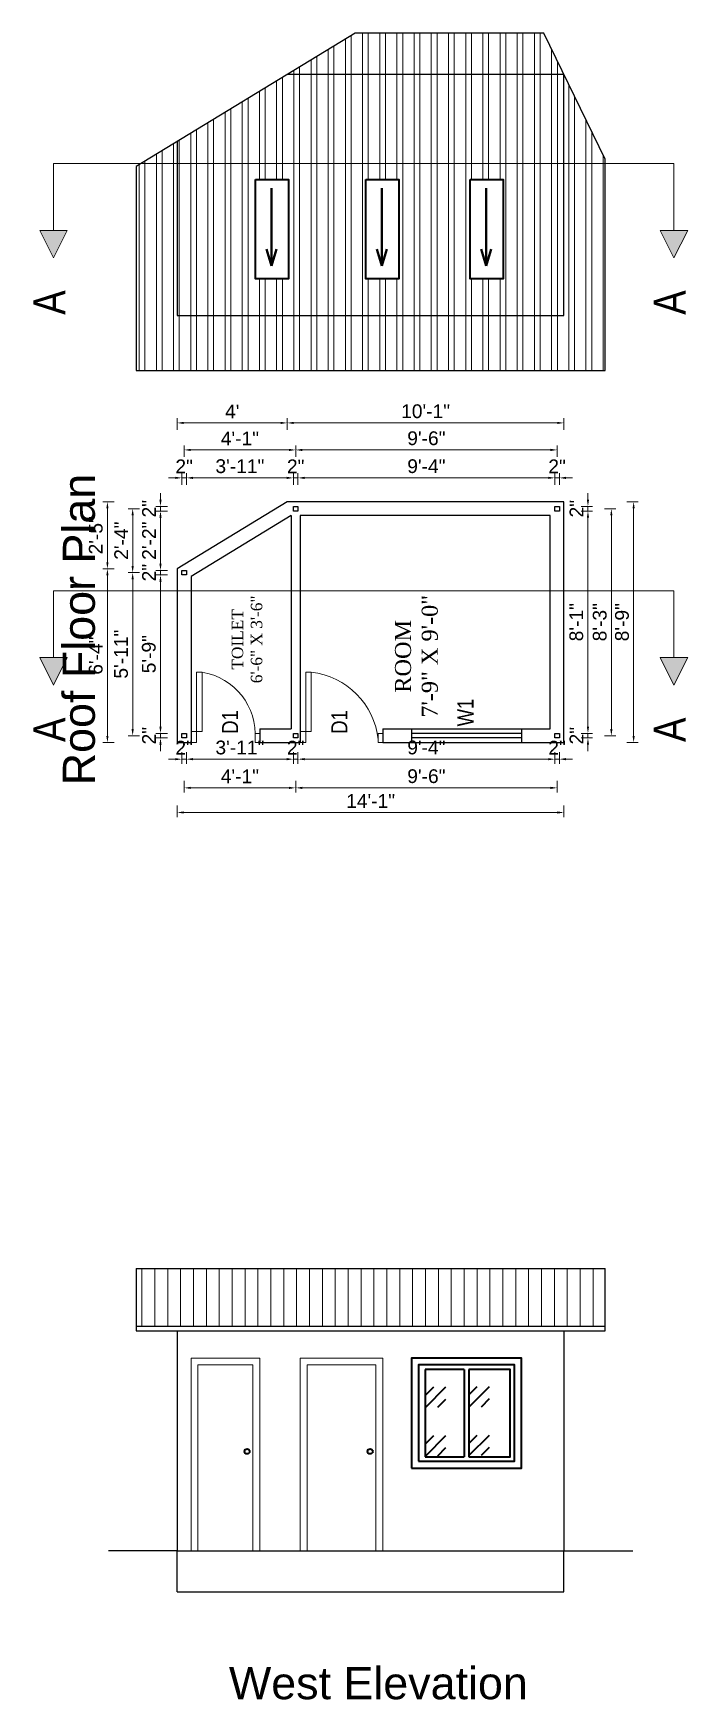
# Model space of a CAD drawing. Header units: inches. Extents: x 367408 to 422529, y -59171 to -41521.
# Drawn here: x 383651 to 383936, y -56590 to -55863 of the extents above; entities that cross this region are included whole.
import ezdxf

# ---------------------------------------------------------------- set-up
doc = ezdxf.new("R2010")
doc.units = ezdxf.units.IN
doc.header["$LTSCALE"] = 2
doc.header["$MEASUREMENT"] = 0
doc.header["$PDMODE"] = 34
doc.layers.get('0').update_dxf_attribs({"linetype": 'CONTINUOUS'})
doc.layers.get('DEFPOINTS').update_dxf_attribs({"color": 141, "linetype": 'CONTINUOUS'})
for name, color, linetype, lineweight in [('DIM_LINE', 173, 'CONTINUOUS', 20), ('dimension', 160, 'CONTINUOUS', 15), ('door', 20, 'CONTINUOUS', 35), ('OUTLINE', 1, 'CONTINUOUS', 25), ('steps', 253, 'CONTINUOUS', 20), ('WALL - A', 1, 'CONTINUOUS', 40)]:
    doc.layers.add(name, color=color, linetype=linetype, lineweight=lineweight)
doc.styles.add('Lettring Text', font='arial.ttf')
doc.styles.get("Standard").update_dxf_attribs({"font": 'ARIALN.TTF'})
doc.dimstyles.new('Copy of Standard', dxfattribs={"dimtxt": 6, "dimasz": 2.875, "dimexe": 2, "dimexo": 4, "dimgap": 2, "dimtad": 1, "dimdec": 0, "dimrnd": 1, "dimzin": 0, "dimdsep": 46, "dimlunit": 4, "dimtxsty": 'Lettring Text', "dimcen": 0.1, "dimclrd": 7, "dimclre": 7, "dimclrt": 7, "dimazin": 0, "dimtfac": 0.645, "dimtdec": 0, "dimtmove": 1, "dimatfit": 0, "dimfxl": 3, "dimfxlon": 1, "dimtfillclr": 256, "dimtolj": 1, "dimtzin": 0, "dimlwd": -1, "dimlwe": -1, "dimarcsym": 2})
pattern_1 = [(270, (327644.401, -438154.148), (7.5, -9e-16), []), (270, (327641.901, -438156.648), (7.5, -9e-16), [])]

# ---------------------------------------------------------------- blocks, each defined once
blk = doc.blocks.new('*D908')
at = {"layer": 'DEFPOINTS', "color": 0, "ltscale": 0.5, "transparency": 16777216}
for p in [(383706.22, -56168.31), (383715.53, -56168.31), (383715.53, -56170.31)]:
    blk.add_point(p, dxfattribs=at)
at = {"layer": 'steps', "color": 7, "ltscale": 0.5, "transparency": 16777216}
for p, q in [((383706.22, -56165.43), (383706.22, -56162.56)), ((383709.22, -56168.31), (383704.22, -56168.31)), ((383709.22, -56170.31), (383704.22, -56170.31)), ((383706.22, -56170.31), (383706.22, -56168.31)), ((383706.22, -56173.18), (383706.22, -56176.06))]:
    blk.add_line(p, q, dxfattribs=at)
for points in [[(383705.74, -56165.43), (383706.7, -56165.43), (383706.22, -56168.31)], [(383705.74, -56173.18), (383706.7, -56173.18), (383706.22, -56170.31)]]:
    blk.add_solid(points, dxfattribs=at)
at = {"layer": 'steps', "color": 7, "ltscale": 0.5, "transparency": 16777216, "insert": (383701.21, -56169.31), "char_height": 6, "attachment_point": 5, "rotation": 90, "style": 'Lettring Text'}
blk.add_mtext('\\A1;2"', dxfattribs=at)
blk = doc.blocks.new('*D909')
at = {"layer": 'DEFPOINTS', "color": 0, "ltscale": 0.5, "transparency": 16777216}
for p in [(383706.22, -56099.19), (383715.53, -56099.19), (383715.53, -56168.31)]:
    blk.add_point(p, dxfattribs=at)
at = {"layer": 'steps', "color": 7, "ltscale": 0.5, "transparency": 16777216}
for p, q in [((383709.22, -56099.19), (383704.22, -56099.19)), ((383706.22, -56165.43), (383706.22, -56102.06)), ((383709.22, -56168.31), (383704.22, -56168.31))]:
    blk.add_line(p, q, dxfattribs=at)
for points in [[(383705.74, -56102.06), (383706.7, -56102.06), (383706.22, -56099.19)], [(383705.74, -56165.43), (383706.7, -56165.43), (383706.22, -56168.31)]]:
    blk.add_solid(points, dxfattribs=at)
at = {"layer": 'steps', "color": 7, "ltscale": 0.5, "transparency": 16777216, "insert": (383701.15, -56133.75), "char_height": 6, "attachment_point": 5, "rotation": 90, "style": 'Lettring Text'}
blk.add_mtext('\\A1;5\'-9"', dxfattribs=at)
blk = doc.blocks.new('*D910')
at = {"layer": 'DEFPOINTS', "color": 0, "ltscale": 0.5, "transparency": 16777216}
for p in [(383706.22, -56097.19), (383715.53, -56097.19), (383715.53, -56099.19)]:
    blk.add_point(p, dxfattribs=at)
at = {"layer": 'steps', "color": 7, "ltscale": 0.5, "transparency": 16777216}
for p, q in [((383706.22, -56094.31), (383706.22, -56091.44)), ((383709.22, -56097.19), (383704.22, -56097.19)), ((383709.22, -56099.19), (383704.22, -56099.19)), ((383706.22, -56099.19), (383706.22, -56097.19)), ((383706.22, -56102.06), (383706.22, -56104.94))]:
    blk.add_line(p, q, dxfattribs=at)
for points in [[(383705.74, -56094.31), (383706.7, -56094.31), (383706.22, -56097.19)], [(383705.74, -56102.06), (383706.7, -56102.06), (383706.22, -56099.19)]]:
    blk.add_solid(points, dxfattribs=at)
at = {"layer": 'steps', "color": 7, "ltscale": 0.5, "transparency": 16777216, "insert": (383701.21, -56098.19), "char_height": 6, "attachment_point": 5, "rotation": 90, "style": 'Lettring Text'}
blk.add_mtext('\\A1;2"', dxfattribs=at)
blk = doc.blocks.new('*D911')
at = {"layer": 'DEFPOINTS', "color": 0, "ltscale": 0.5, "transparency": 16777216}
for p in [(383694.08, -56098.19), (383716.53, -56098.19), (383716.53, -56169.31)]:
    blk.add_point(p, dxfattribs=at)
at = {"layer": 'steps', "color": 7, "ltscale": 0.5, "transparency": 16777216}
for p, q in [((383697.08, -56098.19), (383692.08, -56098.19)), ((383694.08, -56166.43), (383694.08, -56101.06)), ((383697.08, -56169.31), (383692.08, -56169.31))]:
    blk.add_line(p, q, dxfattribs=at)
for points in [[(383693.6, -56101.06), (383694.56, -56101.06), (383694.08, -56098.19)], [(383693.6, -56166.43), (383694.56, -56166.43), (383694.08, -56169.31)]]:
    blk.add_solid(points, dxfattribs=at)
at = {"layer": 'steps', "color": 7, "ltscale": 0.5, "transparency": 16777216, "insert": (383689.01, -56133.75), "char_height": 6, "attachment_point": 5, "rotation": 90, "style": 'Lettring Text'}
blk.add_mtext('\\A1;5\'-11"', dxfattribs=at)
blk = doc.blocks.new('*D912')
at = {"layer": 'DEFPOINTS', "color": 0, "ltscale": 0.5, "transparency": 16777216}
for p in [(383713.53, -56096.5), (383683.05, -56172.31), (383713.53, -56172.31)]:
    blk.add_point(p, dxfattribs=at)
at = {"layer": 'steps', "color": 7, "ltscale": 0.5, "transparency": 16777216}
for p, q in [((383686.05, -56096.5), (383681.05, -56096.5)), ((383683.05, -56099.38), (383683.05, -56169.43)), ((383686.05, -56172.31), (383681.05, -56172.31))]:
    blk.add_line(p, q, dxfattribs=at)
for points in [[(383682.57, -56099.38), (383683.53, -56099.38), (383683.05, -56096.5)], [(383682.57, -56169.43), (383683.53, -56169.43), (383683.05, -56172.31)]]:
    blk.add_solid(points, dxfattribs=at)
at = {"layer": 'steps', "color": 7, "ltscale": 0.5, "transparency": 16777216, "insert": (383677.99, -56134.4), "char_height": 6, "attachment_point": 5, "rotation": 90, "style": 'Lettring Text'}
blk.add_mtext('\\A1;6\'-4"', dxfattribs=at)
blk = doc.blocks.new('*D913')
at = {"layer": 'DEFPOINTS', "color": 0, "ltscale": 0.5, "transparency": 16777216}
for p in [(383715.53, -56170.31), (383717.53, -56170.31), (383717.53, -56179.55)]:
    blk.add_point(p, dxfattribs=at)
at = {"layer": 'steps', "color": 7, "ltscale": 0.5, "transparency": 16777216}
for p, q in [((383712.65, -56179.55), (383709.78, -56179.55)), ((383715.53, -56176.55), (383715.53, -56181.55)), ((383715.53, -56179.55), (383717.53, -56179.55)), ((383717.53, -56176.55), (383717.53, -56181.55)), ((383720.4, -56179.55), (383723.28, -56179.55))]:
    blk.add_line(p, q, dxfattribs=at)
for points in [[(383712.65, -56179.07), (383712.65, -56180.03), (383715.53, -56179.55)], [(383720.4, -56179.07), (383720.4, -56180.03), (383717.53, -56179.55)]]:
    blk.add_solid(points, dxfattribs=at)
at = {"layer": 'steps', "color": 7, "ltscale": 0.5, "transparency": 16777216, "insert": (383716.53, -56174.54), "char_height": 6, "attachment_point": 5, "style": 'Lettring Text'}
blk.add_mtext('\\A1;2"', dxfattribs=at)
blk = doc.blocks.new('*D914')
at = {"layer": 'DEFPOINTS', "color": 0, "ltscale": 0.5, "transparency": 16777216}
for p in [(383717.53, -56170.31), (383764.21, -56170.31), (383764.21, -56179.55)]:
    blk.add_point(p, dxfattribs=at)
at = {"layer": 'steps', "color": 7, "ltscale": 0.5, "transparency": 16777216}
for p, q in [((383717.53, -56176.55), (383717.53, -56181.55)), ((383720.4, -56179.55), (383761.33, -56179.55)), ((383764.21, -56176.55), (383764.21, -56181.55))]:
    blk.add_line(p, q, dxfattribs=at)
for points in [[(383720.4, -56179.07), (383720.4, -56180.03), (383717.53, -56179.55)], [(383761.33, -56179.07), (383761.33, -56180.03), (383764.21, -56179.55)]]:
    blk.add_solid(points, dxfattribs=at)
at = {"layer": 'steps', "color": 7, "ltscale": 0.5, "transparency": 16777216, "insert": (383740.87, -56174.49), "char_height": 6, "attachment_point": 5, "style": 'Lettring Text'}
blk.add_mtext('\\A1;3\'-11"', dxfattribs=at)
blk = doc.blocks.new('*D915')
at = {"layer": 'DEFPOINTS', "color": 0, "ltscale": 0.5, "transparency": 16777216}
for p in [(383764.21, -56170.31), (383766.21, -56170.31), (383766.21, -56179.55)]:
    blk.add_point(p, dxfattribs=at)
at = {"layer": 'steps', "color": 7, "ltscale": 0.5, "transparency": 16777216}
for p, q in [((383761.33, -56179.55), (383758.46, -56179.55)), ((383764.21, -56176.55), (383764.21, -56181.55)), ((383764.21, -56179.55), (383766.21, -56179.55)), ((383766.21, -56176.55), (383766.21, -56181.55)), ((383769.08, -56179.55), (383771.96, -56179.55))]:
    blk.add_line(p, q, dxfattribs=at)
for points in [[(383761.33, -56179.07), (383761.33, -56180.03), (383764.21, -56179.55)], [(383769.08, -56179.07), (383769.08, -56180.03), (383766.21, -56179.55)]]:
    blk.add_solid(points, dxfattribs=at)
at = {"layer": 'steps', "color": 7, "ltscale": 0.5, "transparency": 16777216, "insert": (383765.21, -56174.54), "char_height": 6, "attachment_point": 5, "style": 'Lettring Text'}
blk.add_mtext('\\A1;2"', dxfattribs=at)
blk = doc.blocks.new('*D916')
at = {"layer": 'DEFPOINTS', "color": 0, "ltscale": 0.5, "transparency": 16777216}
for p in [(383766.21, -56170.31), (383878.29, -56170.31), (383878.29, -56179.55)]:
    blk.add_point(p, dxfattribs=at)
at = {"layer": 'steps', "color": 7, "ltscale": 0.5, "transparency": 16777216}
for p, q in [((383766.21, -56176.55), (383766.21, -56181.55)), ((383769.08, -56179.55), (383875.41, -56179.55)), ((383878.29, -56176.55), (383878.29, -56181.55))]:
    blk.add_line(p, q, dxfattribs=at)
for points in [[(383769.08, -56179.07), (383769.08, -56180.03), (383766.21, -56179.55)], [(383875.41, -56179.07), (383875.41, -56180.03), (383878.29, -56179.55)]]:
    blk.add_solid(points, dxfattribs=at)
at = {"layer": 'steps', "color": 7, "ltscale": 0.5, "transparency": 16777216, "insert": (383822.25, -56174.49), "char_height": 6, "attachment_point": 5, "style": 'Lettring Text'}
blk.add_mtext('\\A1;9\'-4"', dxfattribs=at)
blk = doc.blocks.new('*D917')
at = {"layer": 'DEFPOINTS', "color": 0, "ltscale": 0.5, "transparency": 16777216}
for p in [(383878.29, -56170.31), (383880.29, -56170.31), (383880.29, -56179.55)]:
    blk.add_point(p, dxfattribs=at)
at = {"layer": 'steps', "color": 7, "ltscale": 0.5, "transparency": 16777216}
for p, q in [((383875.41, -56179.55), (383872.54, -56179.55)), ((383878.29, -56176.55), (383878.29, -56181.55)), ((383878.29, -56179.55), (383880.29, -56179.55)), ((383880.29, -56176.55), (383880.29, -56181.55)), ((383883.16, -56179.55), (383886.04, -56179.55))]:
    blk.add_line(p, q, dxfattribs=at)
for points in [[(383875.41, -56179.07), (383875.41, -56180.03), (383878.29, -56179.55)], [(383883.16, -56179.07), (383883.16, -56180.03), (383880.29, -56179.55)]]:
    blk.add_solid(points, dxfattribs=at)
at = {"layer": 'steps', "color": 7, "ltscale": 0.5, "transparency": 16777216, "insert": (383879.29, -56174.54), "char_height": 6, "attachment_point": 5, "style": 'Lettring Text'}
blk.add_mtext('\\A1;2"', dxfattribs=at)
blk = doc.blocks.new('*D918')
at = {"layer": 'DEFPOINTS', "color": 0, "ltscale": 0.5, "transparency": 16777216}
for p in [(383765.21, -56169.31), (383879.29, -56169.31), (383765.21, -56192.06)]:
    blk.add_point(p, dxfattribs=at)
at = {"layer": 'steps', "color": 7, "ltscale": 0.5, "transparency": 16777216}
for p, q in [((383765.21, -56189.06), (383765.21, -56194.06)), ((383876.41, -56192.06), (383768.08, -56192.06)), ((383879.29, -56189.06), (383879.29, -56194.06))]:
    blk.add_line(p, q, dxfattribs=at)
for points in [[(383768.08, -56191.59), (383768.08, -56192.54), (383765.21, -56192.06)], [(383876.41, -56191.59), (383876.41, -56192.54), (383879.29, -56192.06)]]:
    blk.add_solid(points, dxfattribs=at)
at = {"layer": 'steps', "color": 7, "ltscale": 0.5, "transparency": 16777216, "insert": (383822.25, -56187), "char_height": 6, "attachment_point": 5, "style": 'Lettring Text'}
blk.add_mtext('\\A1;9\'-6"', dxfattribs=at)
blk = doc.blocks.new('*D919')
at = {"layer": 'DEFPOINTS', "color": 0, "ltscale": 0.5, "transparency": 16777216}
for p in [(383713.53, -56172.31), (383882.29, -56172.31), (383713.53, -56202.8)]:
    blk.add_point(p, dxfattribs=at)
at = {"layer": 'steps', "color": 7, "ltscale": 0.5, "transparency": 16777216}
for p, q in [((383713.53, -56199.8), (383713.53, -56204.8)), ((383882.29, -56199.8), (383882.29, -56204.8)), ((383879.41, -56202.8), (383716.4, -56202.8))]:
    blk.add_line(p, q, dxfattribs=at)
for points in [[(383716.4, -56202.32), (383716.4, -56203.28), (383713.53, -56202.8)], [(383879.41, -56202.32), (383879.41, -56203.28), (383882.29, -56202.8)]]:
    blk.add_solid(points, dxfattribs=at)
at = {"layer": 'steps', "color": 7, "ltscale": 0.5, "transparency": 16777216, "insert": (383797.91, -56197.79), "char_height": 6, "attachment_point": 5, "style": 'Lettring Text'}
blk.add_mtext('\\A1;14\'-1"', dxfattribs=at)
blk = doc.blocks.new('*D920')
at = {"layer": 'DEFPOINTS', "color": 0, "ltscale": 0.5, "transparency": 16777216}
for p in [(383716.53, -56169.31), (383765.21, -56169.31), (383716.53, -56192.06)]:
    blk.add_point(p, dxfattribs=at)
at = {"layer": 'steps', "color": 7, "ltscale": 0.5, "transparency": 16777216}
for p, q in [((383716.53, -56189.06), (383716.53, -56194.06)), ((383762.33, -56192.06), (383719.4, -56192.06)), ((383765.21, -56189.06), (383765.21, -56194.06))]:
    blk.add_line(p, q, dxfattribs=at)
for points in [[(383719.4, -56191.59), (383719.4, -56192.54), (383716.53, -56192.06)], [(383762.33, -56191.59), (383762.33, -56192.54), (383765.21, -56192.06)]]:
    blk.add_solid(points, dxfattribs=at)
at = {"layer": 'steps', "color": 7, "ltscale": 0.5, "transparency": 16777216, "insert": (383740.87, -56187.05), "char_height": 6, "attachment_point": 5, "style": 'Lettring Text'}
blk.add_mtext('\\A1;4\'-1"', dxfattribs=at)
blk = doc.blocks.new('*D921')
at = {"layer": 'DEFPOINTS', "color": 0, "ltscale": 0.5, "transparency": 16777216}
for p in [(383880.29, -56168.31), (383880.29, -56170.31), (383892.76, -56168.31)]:
    blk.add_point(p, dxfattribs=at)
at = {"layer": 'steps', "color": 7, "ltscale": 0.5, "transparency": 16777216}
for p, q in [((383892.76, -56165.43), (383892.76, -56162.56)), ((383889.76, -56168.31), (383894.76, -56168.31)), ((383889.76, -56170.31), (383894.76, -56170.31)), ((383892.76, -56170.31), (383892.76, -56168.31)), ((383892.76, -56173.18), (383892.76, -56176.06))]:
    blk.add_line(p, q, dxfattribs=at)
for points in [[(383892.28, -56165.43), (383893.24, -56165.43), (383892.76, -56168.31)], [(383892.28, -56173.18), (383893.24, -56173.18), (383892.76, -56170.31)]]:
    blk.add_solid(points, dxfattribs=at)
at = {"layer": 'steps', "color": 7, "ltscale": 0.5, "transparency": 16777216, "insert": (383887.75, -56169.31), "char_height": 6, "attachment_point": 5, "rotation": 90, "style": 'Lettring Text'}
blk.add_mtext('\\A1;2"', dxfattribs=at)
blk = doc.blocks.new('*D922')
at = {"layer": 'DEFPOINTS', "color": 0, "ltscale": 0.5, "transparency": 16777216}
for p in [(383880.29, -56071.31), (383892.76, -56071.31), (383880.29, -56168.31)]:
    blk.add_point(p, dxfattribs=at)
at = {"layer": 'steps', "color": 7, "ltscale": 0.5, "transparency": 16777216}
for p, q in [((383889.76, -56071.31), (383894.76, -56071.31)), ((383892.76, -56165.43), (383892.76, -56074.18)), ((383889.76, -56168.31), (383894.76, -56168.31))]:
    blk.add_line(p, q, dxfattribs=at)
for points in [[(383892.28, -56074.18), (383893.24, -56074.18), (383892.76, -56071.31)], [(383892.28, -56165.43), (383893.24, -56165.43), (383892.76, -56168.31)]]:
    blk.add_solid(points, dxfattribs=at)
at = {"layer": 'steps', "color": 7, "ltscale": 0.5, "transparency": 16777216, "insert": (383887.7, -56119.81), "char_height": 6, "attachment_point": 5, "rotation": 90, "style": 'Lettring Text'}
blk.add_mtext('\\A1;8\'-1"', dxfattribs=at)
blk = doc.blocks.new('*D923')
at = {"layer": 'DEFPOINTS', "color": 0, "ltscale": 0.5, "transparency": 16777216}
for p in [(383880.29, -56069.31), (383892.76, -56069.31), (383880.29, -56071.31)]:
    blk.add_point(p, dxfattribs=at)
at = {"layer": 'steps', "color": 7, "ltscale": 0.5, "transparency": 16777216}
for p, q in [((383889.76, -56069.31), (383894.76, -56069.31)), ((383892.76, -56066.43), (383892.76, -56063.56)), ((383892.76, -56071.31), (383892.76, -56069.31)), ((383889.76, -56071.31), (383894.76, -56071.31)), ((383892.76, -56074.18), (383892.76, -56077.06))]:
    blk.add_line(p, q, dxfattribs=at)
for points in [[(383892.28, -56066.43), (383893.24, -56066.43), (383892.76, -56069.31)], [(383892.28, -56074.18), (383893.24, -56074.18), (383892.76, -56071.31)]]:
    blk.add_solid(points, dxfattribs=at)
at = {"layer": 'steps', "color": 7, "ltscale": 0.5, "transparency": 16777216, "insert": (383887.75, -56070.31), "char_height": 6, "attachment_point": 5, "rotation": 90, "style": 'Lettring Text'}
blk.add_mtext('\\A1;2"', dxfattribs=at)
blk = doc.blocks.new('*D924')
at = {"layer": 'DEFPOINTS', "color": 0, "ltscale": 0.5, "transparency": 16777216}
for p in [(383879.29, -56070.31), (383902.98, -56070.31), (383879.29, -56169.31)]:
    blk.add_point(p, dxfattribs=at)
at = {"layer": 'steps', "color": 7, "ltscale": 0.5, "transparency": 16777216}
for p, q in [((383899.98, -56070.31), (383904.98, -56070.31)), ((383902.98, -56166.43), (383902.98, -56073.18)), ((383899.98, -56169.31), (383904.98, -56169.31))]:
    blk.add_line(p, q, dxfattribs=at)
for points in [[(383902.5, -56073.18), (383903.46, -56073.18), (383902.98, -56070.31)], [(383902.5, -56166.43), (383903.46, -56166.43), (383902.98, -56169.31)]]:
    blk.add_solid(points, dxfattribs=at)
at = {"layer": 'steps', "color": 7, "ltscale": 0.5, "transparency": 16777216, "insert": (383897.92, -56119.81), "char_height": 6, "attachment_point": 5, "rotation": 90, "style": 'Lettring Text'}
blk.add_mtext('\\A1;8\'-3"', dxfattribs=at)
blk = doc.blocks.new('*D925')
at = {"layer": 'DEFPOINTS', "color": 0, "ltscale": 0.5, "transparency": 16777216}
for p in [(383882.29, -56067.31), (383912.7, -56067.31), (383882.29, -56172.31)]:
    blk.add_point(p, dxfattribs=at)
at = {"layer": 'steps', "color": 7, "ltscale": 0.5, "transparency": 16777216}
for p, q in [((383909.7, -56067.31), (383914.7, -56067.31)), ((383912.7, -56169.43), (383912.7, -56070.18)), ((383909.7, -56172.31), (383914.7, -56172.31))]:
    blk.add_line(p, q, dxfattribs=at)
for points in [[(383912.22, -56070.18), (383913.18, -56070.18), (383912.7, -56067.31)], [(383912.22, -56169.43), (383913.18, -56169.43), (383912.7, -56172.31)]]:
    blk.add_solid(points, dxfattribs=at)
at = {"layer": 'steps', "color": 7, "ltscale": 0.5, "transparency": 16777216, "insert": (383907.64, -56119.81), "char_height": 6, "attachment_point": 5, "rotation": 90, "style": 'Lettring Text'}
blk.add_mtext('\\A1;8\'-9"', dxfattribs=at)
blk = doc.blocks.new('*D926')
at = {"layer": 'DEFPOINTS', "color": 0, "ltscale": 0.5, "transparency": 16777216}
for p in [(383878.29, -56056.86), (383878.29, -56069.31), (383880.29, -56069.31)]:
    blk.add_point(p, dxfattribs=at)
at = {"layer": 'steps', "color": 7, "ltscale": 0.5, "transparency": 16777216}
for p, q in [((383878.29, -56059.86), (383878.29, -56054.86)), ((383880.29, -56059.86), (383880.29, -56054.86)), ((383875.41, -56056.86), (383872.54, -56056.86)), ((383880.29, -56056.86), (383878.29, -56056.86)), ((383883.16, -56056.86), (383886.04, -56056.86))]:
    blk.add_line(p, q, dxfattribs=at)
for points in [[(383875.41, -56056.38), (383875.41, -56057.34), (383878.29, -56056.86)], [(383883.16, -56056.38), (383883.16, -56057.34), (383880.29, -56056.86)]]:
    blk.add_solid(points, dxfattribs=at)
at = {"layer": 'steps', "color": 7, "ltscale": 0.5, "transparency": 16777216, "insert": (383879.29, -56051.85), "char_height": 6, "attachment_point": 5, "style": 'Lettring Text'}
blk.add_mtext('\\A1;2"', dxfattribs=at)
blk = doc.blocks.new('*D927')
at = {"layer": 'DEFPOINTS', "color": 0, "ltscale": 0.5, "transparency": 16777216}
for p in [(383766.21, -56056.86), (383766.21, -56069.31), (383878.29, -56069.31)]:
    blk.add_point(p, dxfattribs=at)
at = {"layer": 'steps', "color": 7, "ltscale": 0.5, "transparency": 16777216}
for p, q in [((383766.21, -56059.86), (383766.21, -56054.86)), ((383878.29, -56059.86), (383878.29, -56054.86)), ((383875.41, -56056.86), (383769.08, -56056.86))]:
    blk.add_line(p, q, dxfattribs=at)
for points in [[(383769.08, -56056.38), (383769.08, -56057.34), (383766.21, -56056.86)], [(383875.41, -56056.38), (383875.41, -56057.34), (383878.29, -56056.86)]]:
    blk.add_solid(points, dxfattribs=at)
at = {"layer": 'steps', "color": 7, "ltscale": 0.5, "transparency": 16777216, "insert": (383822.25, -56051.8), "char_height": 6, "attachment_point": 5, "style": 'Lettring Text'}
blk.add_mtext('\\A1;9\'-4"', dxfattribs=at)
blk = doc.blocks.new('*D928')
at = {"layer": 'DEFPOINTS', "color": 0, "ltscale": 0.5, "transparency": 16777216}
for p in [(383764.21, -56056.86), (383764.21, -56069.31), (383766.21, -56069.31)]:
    blk.add_point(p, dxfattribs=at)
at = {"layer": 'steps', "color": 7, "ltscale": 0.5, "transparency": 16777216}
for p, q in [((383764.21, -56059.86), (383764.21, -56054.86)), ((383766.21, -56059.86), (383766.21, -56054.86)), ((383761.33, -56056.86), (383758.46, -56056.86)), ((383766.21, -56056.86), (383764.21, -56056.86)), ((383769.08, -56056.86), (383771.96, -56056.86))]:
    blk.add_line(p, q, dxfattribs=at)
for points in [[(383761.33, -56056.38), (383761.33, -56057.34), (383764.21, -56056.86)], [(383769.08, -56056.38), (383769.08, -56057.34), (383766.21, -56056.86)]]:
    blk.add_solid(points, dxfattribs=at)
at = {"layer": 'steps', "color": 7, "ltscale": 0.5, "transparency": 16777216, "insert": (383765.21, -56051.85), "char_height": 6, "attachment_point": 5, "style": 'Lettring Text'}
blk.add_mtext('\\A1;2"', dxfattribs=at)
blk = doc.blocks.new('*D929')
at = {"layer": 'DEFPOINTS', "color": 0, "ltscale": 0.5, "transparency": 16777216}
for p in [(383765.21, -56044.67), (383765.21, -56070.31), (383879.29, -56070.31)]:
    blk.add_point(p, dxfattribs=at)
at = {"layer": 'steps', "color": 7, "ltscale": 0.5, "transparency": 16777216}
for p, q in [((383765.21, -56047.67), (383765.21, -56042.67)), ((383876.41, -56044.67), (383768.08, -56044.67)), ((383879.29, -56047.67), (383879.29, -56042.67))]:
    blk.add_line(p, q, dxfattribs=at)
for points in [[(383768.08, -56044.19), (383768.08, -56045.15), (383765.21, -56044.67)], [(383876.41, -56044.19), (383876.41, -56045.15), (383879.29, -56044.67)]]:
    blk.add_solid(points, dxfattribs=at)
at = {"layer": 'steps', "color": 7, "ltscale": 0.5, "transparency": 16777216, "insert": (383822.25, -56039.61), "char_height": 6, "attachment_point": 5, "style": 'Lettring Text'}
blk.add_mtext('\\A1;9\'-6"', dxfattribs=at)
blk = doc.blocks.new('*D930')
at = {"layer": 'DEFPOINTS', "color": 0, "ltscale": 0.5, "transparency": 16777216}
for p in [(383761.53, -56032.89), (383761.53, -56067.31), (383882.29, -56067.31)]:
    blk.add_point(p, dxfattribs=at)
at = {"layer": 'steps', "color": 7, "ltscale": 0.5, "transparency": 16777216}
for p, q in [((383761.53, -56035.89), (383761.53, -56030.89)), ((383879.41, -56032.89), (383764.4, -56032.89)), ((383882.29, -56035.89), (383882.29, -56030.89))]:
    blk.add_line(p, q, dxfattribs=at)
for points in [[(383764.4, -56032.41), (383764.4, -56033.37), (383761.53, -56032.89)], [(383879.41, -56032.41), (383879.41, -56033.37), (383882.29, -56032.89)]]:
    blk.add_solid(points, dxfattribs=at)
at = {"layer": 'steps', "color": 7, "ltscale": 0.5, "transparency": 16777216, "insert": (383821.91, -56027.83), "char_height": 6, "attachment_point": 5, "style": 'Lettring Text'}
blk.add_mtext('\\A1;10\'-1"', dxfattribs=at)
blk = doc.blocks.new('*D931')
at = {"layer": 'DEFPOINTS', "color": 0, "ltscale": 0.5, "transparency": 16777216}
for p in [(383717.53, -56056.86), (383764.21, -56069.31), (383717.53, -56097.19)]:
    blk.add_point(p, dxfattribs=at)
at = {"layer": 'steps', "color": 7, "ltscale": 0.5, "transparency": 16777216}
for p, q in [((383717.53, -56059.86), (383717.53, -56054.86)), ((383764.21, -56059.86), (383764.21, -56054.86)), ((383761.33, -56056.86), (383720.4, -56056.86))]:
    blk.add_line(p, q, dxfattribs=at)
for points in [[(383720.4, -56056.38), (383720.4, -56057.34), (383717.53, -56056.86)], [(383761.33, -56056.38), (383761.33, -56057.34), (383764.21, -56056.86)]]:
    blk.add_solid(points, dxfattribs=at)
at = {"layer": 'steps', "color": 7, "ltscale": 0.5, "transparency": 16777216, "insert": (383740.87, -56051.8), "char_height": 6, "attachment_point": 5, "style": 'Lettring Text'}
blk.add_mtext('\\A1;3\'-11"', dxfattribs=at)
blk = doc.blocks.new('*D932')
at = {"layer": 'DEFPOINTS', "color": 0, "ltscale": 0.5, "transparency": 16777216}
for p in [(383715.53, -56056.86), (383715.53, -56097.19), (383717.53, -56097.19)]:
    blk.add_point(p, dxfattribs=at)
at = {"layer": 'steps', "color": 7, "ltscale": 0.5, "transparency": 16777216}
for p, q in [((383715.53, -56059.86), (383715.53, -56054.86)), ((383717.53, -56059.86), (383717.53, -56054.86)), ((383712.65, -56056.86), (383709.78, -56056.86)), ((383717.53, -56056.86), (383715.53, -56056.86)), ((383720.4, -56056.86), (383723.28, -56056.86))]:
    blk.add_line(p, q, dxfattribs=at)
for points in [[(383712.65, -56056.38), (383712.65, -56057.34), (383715.53, -56056.86)], [(383720.4, -56056.38), (383720.4, -56057.34), (383717.53, -56056.86)]]:
    blk.add_solid(points, dxfattribs=at)
at = {"layer": 'steps', "color": 7, "ltscale": 0.5, "transparency": 16777216, "insert": (383716.53, -56051.85), "char_height": 6, "attachment_point": 5, "style": 'Lettring Text'}
blk.add_mtext('\\A1;2"', dxfattribs=at)
blk = doc.blocks.new('*D933')
at = {"layer": 'DEFPOINTS', "color": 0, "ltscale": 0.5, "transparency": 16777216}
for p in [(383716.53, -56044.67), (383765.21, -56070.31), (383716.53, -56098.19)]:
    blk.add_point(p, dxfattribs=at)
at = {"layer": 'steps', "color": 7, "ltscale": 0.5, "transparency": 16777216}
for p, q in [((383716.53, -56047.67), (383716.53, -56042.67)), ((383762.33, -56044.67), (383719.4, -56044.67)), ((383765.21, -56047.67), (383765.21, -56042.67))]:
    blk.add_line(p, q, dxfattribs=at)
for points in [[(383719.4, -56044.19), (383719.4, -56045.15), (383716.53, -56044.67)], [(383762.33, -56044.19), (383762.33, -56045.15), (383765.21, -56044.67)]]:
    blk.add_solid(points, dxfattribs=at)
at = {"layer": 'steps', "color": 7, "ltscale": 0.5, "transparency": 16777216, "insert": (383740.87, -56039.66), "char_height": 6, "attachment_point": 5, "style": 'Lettring Text'}
blk.add_mtext('\\A1;4\'-1"', dxfattribs=at)
blk = doc.blocks.new('*D934')
at = {"layer": 'DEFPOINTS', "color": 0, "ltscale": 0.5, "transparency": 16777216}
for p in [(383713.53, -56032.89), (383761.53, -56067.31), (383713.53, -56096.5)]:
    blk.add_point(p, dxfattribs=at)
at = {"layer": 'steps', "color": 7, "ltscale": 0.5, "transparency": 16777216}
for p, q in [((383713.53, -56035.89), (383713.53, -56030.89)), ((383758.65, -56032.89), (383716.4, -56032.89)), ((383761.53, -56035.89), (383761.53, -56030.89))]:
    blk.add_line(p, q, dxfattribs=at)
for points in [[(383716.4, -56032.41), (383716.4, -56033.37), (383713.53, -56032.89)], [(383758.65, -56032.41), (383758.65, -56033.37), (383761.53, -56032.89)]]:
    blk.add_solid(points, dxfattribs=at)
at = {"layer": 'steps', "color": 7, "ltscale": 0.5, "transparency": 16777216, "insert": (383737.53, -56027.89), "char_height": 6, "attachment_point": 5, "style": 'Lettring Text'}
blk.add_mtext("\\A1;4'", dxfattribs=at)
blk = doc.blocks.new('*D935')
at = {"layer": 'DEFPOINTS', "color": 0, "ltscale": 0.5, "transparency": 16777216}
for p in [(383706.22, -56071.31), (383764.21, -56071.31), (383715.53, -56097.19)]:
    blk.add_point(p, dxfattribs=at)
at = {"layer": 'steps', "color": 7, "ltscale": 0.5, "transparency": 16777216}
for p, q in [((383709.22, -56071.31), (383704.22, -56071.31)), ((383706.22, -56094.31), (383706.22, -56074.18)), ((383709.22, -56097.19), (383704.22, -56097.19))]:
    blk.add_line(p, q, dxfattribs=at)
for points in [[(383705.74, -56074.18), (383706.7, -56074.18), (383706.22, -56071.31)], [(383705.74, -56094.31), (383706.7, -56094.31), (383706.22, -56097.19)]]:
    blk.add_solid(points, dxfattribs=at)
at = {"layer": 'steps', "color": 7, "ltscale": 0.5, "transparency": 16777216, "insert": (383701.21, -56084.25), "char_height": 6, "attachment_point": 5, "rotation": 90, "style": 'Lettring Text'}
blk.add_mtext('\\A1;2\'-2"', dxfattribs=at)
blk = doc.blocks.new('*D936')
at = {"layer": 'DEFPOINTS', "color": 0, "ltscale": 0.5, "transparency": 16777216}
for p in [(383706.22, -56069.31), (383764.21, -56069.31), (383764.21, -56071.31)]:
    blk.add_point(p, dxfattribs=at)
at = {"layer": 'steps', "color": 7, "ltscale": 0.5, "transparency": 16777216}
for p, q in [((383709.22, -56069.31), (383704.22, -56069.31)), ((383706.22, -56066.43), (383706.22, -56063.56)), ((383706.22, -56071.31), (383706.22, -56069.31)), ((383709.22, -56071.31), (383704.22, -56071.31)), ((383706.22, -56074.18), (383706.22, -56077.06))]:
    blk.add_line(p, q, dxfattribs=at)
for points in [[(383705.74, -56066.43), (383706.7, -56066.43), (383706.22, -56069.31)], [(383705.74, -56074.18), (383706.7, -56074.18), (383706.22, -56071.31)]]:
    blk.add_solid(points, dxfattribs=at)
at = {"layer": 'steps', "color": 7, "ltscale": 0.5, "transparency": 16777216, "insert": (383701.21, -56070.31), "char_height": 6, "attachment_point": 5, "rotation": 90, "style": 'Lettring Text'}
blk.add_mtext('\\A1;2"', dxfattribs=at)
blk = doc.blocks.new('*D937')
at = {"layer": 'DEFPOINTS', "color": 0, "ltscale": 0.5, "transparency": 16777216}
for p in [(383694.08, -56070.31), (383765.21, -56070.31), (383716.53, -56098.19)]:
    blk.add_point(p, dxfattribs=at)
at = {"layer": 'steps', "color": 7, "ltscale": 0.5, "transparency": 16777216}
for p, q in [((383697.08, -56070.31), (383692.08, -56070.31)), ((383694.08, -56095.31), (383694.08, -56073.18)), ((383697.08, -56098.19), (383692.08, -56098.19))]:
    blk.add_line(p, q, dxfattribs=at)
for points in [[(383693.6, -56073.18), (383694.56, -56073.18), (383694.08, -56070.31)], [(383693.6, -56095.31), (383694.56, -56095.31), (383694.08, -56098.19)]]:
    blk.add_solid(points, dxfattribs=at)
at = {"layer": 'steps', "color": 7, "ltscale": 0.5, "transparency": 16777216, "insert": (383689.06, -56084.25), "char_height": 6, "attachment_point": 5, "rotation": 90, "style": 'Lettring Text'}
blk.add_mtext('\\A1;2\'-4"', dxfattribs=at)
blk = doc.blocks.new('*D938')
at = {"layer": 'DEFPOINTS', "color": 0, "ltscale": 0.5, "transparency": 16777216}
for p in [(383683.05, -56067.31), (383761.53, -56067.31), (383713.53, -56096.5)]:
    blk.add_point(p, dxfattribs=at)
at = {"layer": 'steps', "color": 7, "ltscale": 0.5, "transparency": 16777216}
for p, q in [((383686.05, -56067.31), (383681.05, -56067.31)), ((383683.05, -56093.63), (383683.05, -56070.18)), ((383686.05, -56096.5), (383681.05, -56096.5))]:
    blk.add_line(p, q, dxfattribs=at)
for points in [[(383682.57, -56070.18), (383683.53, -56070.18), (383683.05, -56067.31)], [(383682.57, -56093.63), (383683.53, -56093.63), (383683.05, -56096.5)]]:
    blk.add_solid(points, dxfattribs=at)
at = {"layer": 'steps', "color": 7, "ltscale": 0.5, "transparency": 16777216, "insert": (383677.99, -56081.9), "char_height": 6, "attachment_point": 5, "rotation": 90, "style": 'Lettring Text'}
blk.add_mtext('\\A1;2\'-5"', dxfattribs=at)

msp = doc.modelspace()

# ---------------------------------------------------------------- hatches: boundary and pattern name
at = {"linetype": 'ByBlock', "lineweight": 5}
for points in [[(383659.53, -55960.93), (383665.53, -55948.93), (383653.53, -55948.93)], [(383930.29, -55960.93), (383936.29, -55948.93), (383924.29, -55948.93)], [(383659.53, -56147.27), (383665.53, -56135.27), (383653.53, -56135.27)], [(383930.29, -56147.27), (383936.29, -56135.27), (383924.29, -56135.27)]]:
    msp.add_hatch(color=7, dxfattribs=at).paths.add_polyline_path(points)
at = {"layer": 'DIM_LINE'}
h = msp.add_hatch(dxfattribs=at)
h.set_pattern_fill('ANSI32', color=256, scale=20, angle=225)
h.set_pattern_definition(pattern_1)
h.paths.add_polyline_path([(383791.12, -55862.97), (383761.53, -55880.97), (383882.29, -55880.97), (383873.51, -55862.97)])
h = msp.add_hatch(dxfattribs=at)
h.set_pattern_fill('ANSI32', color=256, scale=20, angle=225)
h.set_pattern_definition(pattern_1)
h.paths.add_polyline_path([(383882.29, -55919.76), (383882.29, -55880.97), (383761.53, -55880.97), (383713.53, -55910.17), (383713.53, -55919.76)])
h = msp.add_hatch(dxfattribs=at)
h.set_pattern_fill('ANSI32', color=256, scale=20, angle=225)
h.set_pattern_definition(pattern_1)
h.paths.add_polyline_path([(383882.29, -55880.97), (383882.29, -55919.76), (383900.29, -55919.76), (383900.29, -55917.89)])
h = msp.add_hatch(dxfattribs=at)
h.set_pattern_fill('ANSI32', color=256, scale=20, angle=225)
h.set_pattern_definition(pattern_1)
h.paths.add_polyline_path([(383713.53, -55919.76), (383713.53, -55910.17), (383697.75, -55919.76)])
h = msp.add_hatch(dxfattribs=at)
h.set_pattern_fill('ANSI32', color=256, scale=20, angle=225)
h.set_pattern_definition(pattern_1)
h.paths.add_polyline_path([(383697.75, -55919.76), (383695.53, -55921.11), (383695.53, -56009.97), (383900.29, -56009.97), (383900.29, -55919.76), (383882.29, -55919.76), (383882.29, -55985.97), (383713.53, -55985.97), (383713.53, -55919.76)])
h = msp.add_hatch(dxfattribs=at)
h.set_pattern_fill('ANSI32', color=256, scale=20, angle=225)
h.set_pattern_definition(pattern_1)
h.paths.add_polyline_path([(383713.53, -55919.76), (383713.53, -55985.97), (383882.29, -55985.97), (383882.29, -55919.76)])
h.paths.add_polyline_path([(383747.61, -55926.69), (383762.06, -55926.69), (383762.06, -55970.02), (383747.61, -55970.02)], flags=16)
h.paths.add_polyline_path([(383795.77, -55926.69), (383810.22, -55926.69), (383810.22, -55970.02), (383795.77, -55970.02)], flags=16)
h.paths.add_polyline_path([(383841.3, -55926.69), (383855.76, -55926.69), (383855.76, -55970.02), (383841.3, -55970.02)], flags=16)
at = {"layer": 'door', "ltscale": 0.5}
h = msp.add_hatch(dxfattribs=at)
h.set_pattern_fill('GOST_GLASS', color=256, scale=2.5)
h.set_pattern_definition([(45, (21288.29, -25809.08), (21.21320344, 0), [12.5, -17.5]), (45, (21293.593, -25809.08), (21.21320344, 0), [5, -25]), (45, (21288.29, -25803.777), (21.21320344, 0), [5, -25])])
h.paths.add_polyline_path([(383838.75, -56445.95), (383821.75, -56445.76), (383821.75, -56483.76), (383838.75, -56483.95)])
h = msp.add_hatch(dxfattribs=at)
h.set_pattern_fill('GOST_GLASS', color=256, scale=2.5)
h.set_pattern_definition([(45, (21307.29, -25808.895), (21.21320344, 0), [12.5, -17.5]), (45, (21312.593, -25808.895), (21.21320344, 0), [5, -25]), (45, (21307.29, -25803.592), (21.21320344, 0), [5, -25])])
h.paths.add_polyline_path([(383858.75, -56445.76), (383840.75, -56445.76), (383840.75, -56483.76), (383858.75, -56483.76)])
at = {"layer": 'steps', "ltscale": 0.3}
h = msp.add_hatch(dxfattribs=at)
h.set_pattern_fill('ANSI31', scale=45, angle=45)
h.paths.add_polyline_path([(383900.29, -56401.65), (383695.53, -56401.65), (383695.53, -56426.85), (383900.29, -56426.85)])

# ---------------------------------------------------------------- linework, layer by layer
at = {"ltscale": 0.5}
for p, q in [((383900.29, -55917.89), (383873.51, -55862.97)), ((383882.29, -55880.97), (383761.53, -55880.97)), ((383882.29, -55985.97), (383882.29, -55880.97)), ((383713.53, -55910.17), (383713.53, -55985.97)), ((383900.29, -56009.97), (383900.29, -55917.89)), ((383695.53, -55921.11), (383695.53, -56009.97)), ((383713.53, -55985.97), (383882.29, -55985.97)), ((383695.53, -56009.97), (383900.29, -56009.97)), ((383763.21, -56073.31), (383719.53, -56099.88)), ((383763.21, -56073.31), (383763.21, -56166.31)), ((383767.21, -56073.31), (383767.21, -56172.31)), ((383876.29, -56073.31), (383767.21, -56073.31)), ((383876.29, -56166.31), (383876.29, -56073.31)), ((383719.53, -56099.88), (383719.53, -56166.31)), ((383719.53, -56166.31), (383719.53, -56172.31)), ((383749.53, -56166.31), (383763.21, -56166.31)), ((383749.53, -56166.31), (383749.53, -56172.31)), ((383803.21, -56166.31), (383876.29, -56166.31)), ((383803.21, -56166.31), (383803.21, -56172.31)), ((383815.75, -56166.31), (383815.75, -56172.31)), ((383863.75, -56168.31), (383815.75, -56168.31)), ((383863.75, -56170.31), (383815.75, -56170.31)), ((383863.75, -56166.31), (383863.75, -56172.31)), ((383695.53, -56401.65), (383900.29, -56401.65)), ((383695.53, -56401.65), (383695.53, -56428.88)), ((383900.29, -56428.88), (383900.29, -56401.65)), ((383695.53, -56426.85), (383900.29, -56426.85)), ((383695.53, -56428.88), (383900.29, -56428.88)), ((383713.53, -56428.88), (383713.53, -56524.76)), ((383882.29, -56428.88), (383882.29, -56524.76)), ((383713.53, -56524.76), (383683.53, -56524.76)), ((383713.53, -56524.76), (383882.29, -56524.76)), ((383713.53, -56542.76), (383713.53, -56524.76)), ((383882.29, -56524.76), (383912.29, -56524.76)), ((383882.29, -56542.76), (383882.29, -56524.76)), ((383713.53, -56542.76), (383882.29, -56542.76))]:
    msp.add_line(p, q, dxfattribs=at)
at = {"color": 7, "linetype": 'ByBlock', "lineweight": 5}
for p, q in [((383930.29, -55919.76), (383659.53, -55919.76)), ((383659.53, -55919.76), (383659.53, -55948.93)), ((383930.29, -55919.76), (383930.29, -55948.93)), ((383665.53, -55948.93), (383653.53, -55948.93)), ((383659.53, -55960.93), (383653.53, -55948.93)), ((383665.53, -55948.93), (383659.53, -55960.93)), ((383936.29, -55948.93), (383924.29, -55948.93)), ((383930.29, -55960.93), (383924.29, -55948.93)), ((383936.29, -55948.93), (383930.29, -55960.93)), ((383930.29, -56106.1), (383659.53, -56106.1)), ((383659.53, -56106.1), (383659.53, -56135.27)), ((383930.29, -56106.1), (383930.29, -56135.27)), ((383665.53, -56135.27), (383653.53, -56135.27)), ((383659.53, -56147.27), (383653.53, -56135.27)), ((383665.53, -56135.27), (383659.53, -56147.27)), ((383936.29, -56135.27), (383924.29, -56135.27)), ((383930.29, -56147.27), (383924.29, -56135.27)), ((383936.29, -56135.27), (383930.29, -56147.27))]:
    msp.add_line(p, q, dxfattribs=at)
at = {"ltscale": 0.5}
for points in [[(383873.51, -55862.97), (383791.12, -55862.97), (383695.53, -55921.11)], [(383803.21, -56172.31), (383882.29, -56172.31), (383882.29, -56067.31), (383761.53, -56067.31), (383713.53, -56096.5), (383713.53, -56172.31), (383719.53, -56172.31)], [(383749.53, -56172.31), (383767.21, -56172.31)]]:
    msp.add_lwpolyline(points, dxfattribs=at)
at = {"layer": 'DIM_LINE'}
for points in [[(383747.61, -55970.02), (383762.06, -55970.02), (383762.06, -55926.69), (383747.61, -55926.69)], [(383795.77, -55970.02), (383810.22, -55970.02), (383810.22, -55926.69), (383795.77, -55926.69)], [(383841.3, -55970.02), (383855.76, -55970.02), (383855.76, -55926.69), (383841.3, -55926.69)]]:
    msp.add_lwpolyline(points, close=True, dxfattribs=at)
at = {"layer": 'dimension', "ltscale": 7}
for p, q in [((383721.93, -56167.51), (383721.93, -56141.63)), ((383721.93, -56141.63), (383724.33, -56141.63)), ((383724.33, -56167.51), (383724.33, -56141.63)), ((383769.61, -56167.51), (383769.61, -56141.63)), ((383769.61, -56141.63), (383772.01, -56141.63)), ((383772.01, -56167.51), (383772.01, -56141.63)), ((383719.53, -56167.51), (383721.93, -56167.51)), ((383719.53, -56172.31), (383719.53, -56167.51)), ((383721.93, -56172.31), (383719.53, -56172.31)), ((383721.93, -56167.51), (383721.93, -56172.31)), ((383721.93, -56167.51), (383724.33, -56167.51)), ((383747.53, -56172.31), (383747.53, -56168.31)), ((383747.53, -56168.31), (383749.53, -56168.31)), ((383747.53, -56172.31), (383749.53, -56172.31)), ((383749.53, -56172.31), (383749.53, -56168.31)), ((383767.21, -56167.51), (383769.61, -56167.51)), ((383767.21, -56172.31), (383767.21, -56167.51)), ((383769.61, -56172.31), (383767.21, -56172.31)), ((383769.61, -56167.51), (383769.61, -56172.31)), ((383769.61, -56167.51), (383772.01, -56167.51)), ((383801.21, -56172.31), (383801.21, -56168.31)), ((383801.21, -56168.31), (383803.21, -56168.31)), ((383801.21, -56172.31), (383803.21, -56172.31)), ((383803.21, -56172.31), (383803.21, -56168.31))]:
    msp.add_line(p, q, dxfattribs=at)
for centre, radius, start, end in [((383719.93, -56168.95), 27.67, 355.69556, 80.86632), ((383768.33, -56174.48), 33.06, 5.99866, 83.61727)]:
    msp.add_arc(centre, radius, start, end, dxfattribs=at)
at = {"layer": 'door', "ltscale": 0.5}
for p, q in [((383821.75, -56445.76), (383821.75, -56483.76)), ((383838.75, -56445.76), (383838.75, -56483.76)), ((383840.75, -56445.76), (383840.75, -56483.76))]:
    msp.add_line(p, q, dxfattribs=at)
for points in [[(383747.61, -55926.69), (383762.06, -55926.69), (383762.06, -55970.02), (383747.61, -55970.02)], [(383795.77, -55926.69), (383810.22, -55926.69), (383810.22, -55970.02), (383795.77, -55970.02)], [(383841.3, -55926.69), (383855.76, -55926.69), (383855.76, -55970.02), (383841.3, -55970.02)], [(383815.75, -56488.76), (383863.75, -56488.76), (383863.75, -56440.76), (383815.75, -56440.76)], [(383818.75, -56485.76), (383860.75, -56485.76), (383860.75, -56443.76), (383818.75, -56443.76)]]:
    msp.add_lwpolyline(points, close=True, dxfattribs=at)
for points in [[(383838.75, -56445.76), (383821.75, -56445.76)], [(383840.75, -56483.76), (383858.75, -56483.76), (383858.75, -56445.76), (383840.75, -56445.76)], [(383821.75, -56483.76), (383838.75, -56483.76)]]:
    msp.add_lwpolyline(points, dxfattribs=at)
for centre in [(383744.01, -56481.45), (383797.69, -56481.45)]:
    msp.add_circle(centre, 1.12, dxfattribs=at)
at = {"layer": 'OUTLINE'}
for points in [[(383764.21, -56071.31), (383764.21, -56069.31), (383766.21, -56069.31), (383766.21, -56071.31)], [(383878.29, -56071.31), (383878.29, -56069.31), (383880.29, -56069.31), (383880.29, -56071.31)], [(383715.53, -56099.19), (383715.53, -56097.19), (383717.53, -56097.19), (383717.53, -56099.19)], [(383715.53, -56170.31), (383715.53, -56168.31), (383717.53, -56168.31), (383717.53, -56170.31)], [(383764.21, -56170.31), (383764.21, -56168.31), (383766.21, -56168.31), (383766.21, -56170.31)], [(383878.29, -56170.31), (383878.29, -56168.31), (383880.29, -56168.31), (383880.29, -56170.31)]]:
    msp.add_lwpolyline(points, close=True, dxfattribs=at)
at = {"layer": 'steps', "color": 7, "ltscale": 0.3}
for p, q in [((383719.53, -56524.76), (383719.53, -56440.76)), ((383719.53, -56440.76), (383749.53, -56440.76)), ((383749.53, -56440.76), (383749.53, -56524.76)), ((383767.21, -56524.76), (383767.21, -56440.76)), ((383767.21, -56440.76), (383803.21, -56440.76)), ((383803.21, -56440.76), (383803.21, -56524.76)), ((383722.53, -56524.76), (383722.53, -56443.76)), ((383722.53, -56443.76), (383746.53, -56443.76)), ((383746.53, -56443.76), (383746.53, -56524.76)), ((383770.21, -56524.76), (383770.21, -56443.76)), ((383770.21, -56443.76), (383800.21, -56443.76)), ((383800.21, -56443.76), (383800.21, -56524.76))]:
    msp.add_line(p, q, dxfattribs=at)
at = {"layer": 'WALL - A'}
for p, q in [((383754.64, -55930.45), (383754.64, -55964.43)), ((383802.8, -55930.45), (383802.8, -55964.43)), ((383848.34, -55930.45), (383848.34, -55964.43)), ((383754.64, -55964.43), (383752.51, -55957.13)), ((383754.64, -55964.43), (383756.77, -55957.13)), ((383802.8, -55964.43), (383800.68, -55957.13)), ((383802.8, -55964.43), (383804.93, -55957.13)), ((383848.34, -55964.43), (383846.21, -55957.13)), ((383848.34, -55964.43), (383850.46, -55957.13))]:
    msp.add_line(p, q, dxfattribs=at)

# ---------------------------------------------------------------- texts
at = {"color": 7, "linetype": 'ByBlock', "lineweight": 5, "char_height": 14, "rotation": 90}
for s, insert, width, attachment_point in [('A', (383664.71, -55975.04), 26.5803, 9), ('A', (383935.47, -55975.04), 26.5803, 9), ('{\\fArial CE|b0|i0|c0|p34;Roof\\fArial CE|b0|i0|c238|p34; Floor Plan}', (383670.68, -56123.01), 235.547, 5), ('A', (383664.71, -56161.37), 26.5803, 9), ('A', (383935.47, -56161.37), 26.5803, 9)]:
    msp.add_mtext(s, dxfattribs=dict(at, insert=insert, width=width, attachment_point=attachment_point))
at = {"color": 7, "linetype": 'ByBlock', "lineweight": 5, "insert": (383801.3, -56582.65), "char_height": 14, "width": 235.547, "attachment_point": 5}
msp.add_mtext('{\\fArial CE|b0|i0|c0|p34;West Elevation}', dxfattribs=at)
at = {"layer": 'steps', "color": 7, "ltscale": 0.3, "attachment_point": 2, "rotation": 90}
for s, insert, char_height, width in [('{\\fTimes New Roman|b0|i0|c0|p18;TOILET\\P6\'-6" X 3\'-6"}', (383737.3, -56127.29), 5, 55.268), ('{\\fTimes New Roman|b0|i0|c0|p18;ROOM \\P7\'-9" X 9\'-0"}', (383808.54, -56134.68), 7, 72.2596)]:
    msp.add_mtext(s, dxfattribs=dict(at, insert=insert, char_height=char_height, width=width))
at = {"layer": 'steps', "color": 7, "ltscale": 0.3, "char_height": 7, "attachment_point": 8, "rotation": 90}
for s, insert in [('W1', (383842.82, -56159.22)), ('{\\W1;D1}', (383740.07, -56163.33)), ('{\\W1;D1}', (383787.75, -56163.33))]:
    msp.add_mtext_dynamic_manual_height_columns(s, width=18.6213, gutter_width=40, heights=[0], dxfattribs=dict(at, insert=insert))

# ---------------------------------------------------------------- dimensions: what is measured, and where the dimension line sits
at = {"layer": 'steps', "ltscale": 0.5}
for base, p1, p2, angle, picture, middle in [((383713.53, -56032.89), (383761.53, -56067.31), (383713.53, -56096.5), 180, '*D934', (383737.53, -56027.89)), ((383761.53, -56032.89), (383882.29, -56067.31), (383761.53, -56067.31), 180, '*D930', (383821.91, -56027.83)), ((383716.53, -56044.67), (383765.21, -56070.31), (383716.53, -56098.19), 180, '*D933', (383740.87, -56039.66)), ((383765.21, -56044.67), (383879.29, -56070.31), (383765.21, -56070.31), 180, '*D929', (383822.25, -56039.61)), ((383717.53, -56056.86), (383764.21, -56069.31), (383717.53, -56097.19), 180, '*D931', (383740.87, -56051.8)), ((383766.21, -56056.86), (383878.29, -56069.31), (383766.21, -56069.31), 180, '*D927', (383822.25, -56051.8)), ((383683.05, -56067.31), (383713.53, -56096.5), (383761.53, -56067.31), 90, '*D938', (383677.99, -56081.9)), ((383694.08, -56070.31), (383716.53, -56098.19), (383765.21, -56070.31), 90, '*D937', (383689.06, -56084.25)), ((383902.98, -56070.31), (383879.29, -56169.31), (383879.29, -56070.31), 90, '*D924', (383897.92, -56119.81)), ((383912.7, -56067.31), (383882.29, -56172.31), (383882.29, -56067.31), 90, '*D925', (383907.64, -56119.81)), ((383706.22, -56071.31), (383715.53, -56097.19), (383764.21, -56071.31), 90, '*D935', (383701.21, -56084.25)), ((383892.76, -56071.31), (383880.29, -56168.31), (383880.29, -56071.31), 90, '*D922', (383887.7, -56119.81)), ((383683.05, -56172.31), (383713.53, -56096.5), (383713.53, -56172.31), 90, '*D912', (383677.99, -56134.4)), ((383694.08, -56098.19), (383716.53, -56169.31), (383716.53, -56098.19), 90, '*D911', (383689.01, -56133.75)), ((383706.22, -56099.19), (383715.53, -56168.31), (383715.53, -56099.19), 90, '*D909', (383701.15, -56133.75)), ((383713.53, -56202.8), (383882.29, -56172.31), (383713.53, -56172.31), 180, '*D919', (383797.91, -56197.79)), ((383716.53, -56192.06), (383765.21, -56169.31), (383716.53, -56169.31), 180, '*D920', (383740.87, -56187.05)), ((383764.21, -56179.55), (383717.53, -56170.31), (383764.21, -56170.31), 180, '*D914', (383740.87, -56174.49)), ((383765.21, -56192.06), (383879.29, -56169.31), (383765.21, -56169.31), 180, '*D918', (383822.25, -56187)), ((383878.29, -56179.55), (383766.21, -56170.31), (383878.29, -56170.31), 180, '*D916', (383822.25, -56174.49))]:
    dim = msp.add_linear_dim(base=base, p1=p1, p2=p2, angle=angle, dimstyle='Copy of Standard', dxfattribs=at)
    dim.commit()
    dim.dimension.update_dxf_attribs({"geometry": picture, "text_midpoint": middle})
for base, p1, p2, angle, picture, middle in [((383715.53, -56056.86), (383717.53, -56097.19), (383715.53, -56097.19), 180, '*D932', (383716.53, -56056.86)), ((383764.21, -56056.86), (383766.21, -56069.31), (383764.21, -56069.31), 180, '*D928', (383765.21, -56056.86)), ((383878.29, -56056.86), (383880.29, -56069.31), (383878.29, -56069.31), 180, '*D926', (383879.29, -56056.86)), ((383706.22, -56069.31), (383764.21, -56071.31), (383764.21, -56069.31), 90, '*D936', (383706.22, -56070.31)), ((383892.76, -56069.31), (383880.29, -56071.31), (383880.29, -56069.31), 90, '*D923', (383892.76, -56070.31)), ((383706.22, -56097.19), (383715.53, -56099.19), (383715.53, -56097.19), 90, '*D910', (383706.22, -56098.19)), ((383706.22, -56168.31), (383715.53, -56170.31), (383715.53, -56168.31), 90, '*D908', (383706.22, -56169.31)), ((383892.76, -56168.31), (383880.29, -56170.31), (383880.29, -56168.31), 90, '*D921', (383892.76, -56169.31)), ((383717.53, -56179.55), (383715.53, -56170.31), (383717.53, -56170.31), 180, '*D913', (383716.53, -56179.55)), ((383766.21, -56179.55), (383764.21, -56170.31), (383766.21, -56170.31), 180, '*D915', (383765.21, -56179.55)), ((383880.29, -56179.55), (383878.29, -56170.31), (383880.29, -56170.31), 180, '*D917', (383879.29, -56179.55))]:
    dim = msp.add_linear_dim(base=base, p1=p1, p2=p2, angle=angle, dimstyle='Copy of Standard', dxfattribs=at)
    dim.commit()
    dim.dimension.update_dxf_attribs({"geometry": picture, "text_midpoint": middle, "dimtype": 160})

doc.saveas('drawing.dxf')
